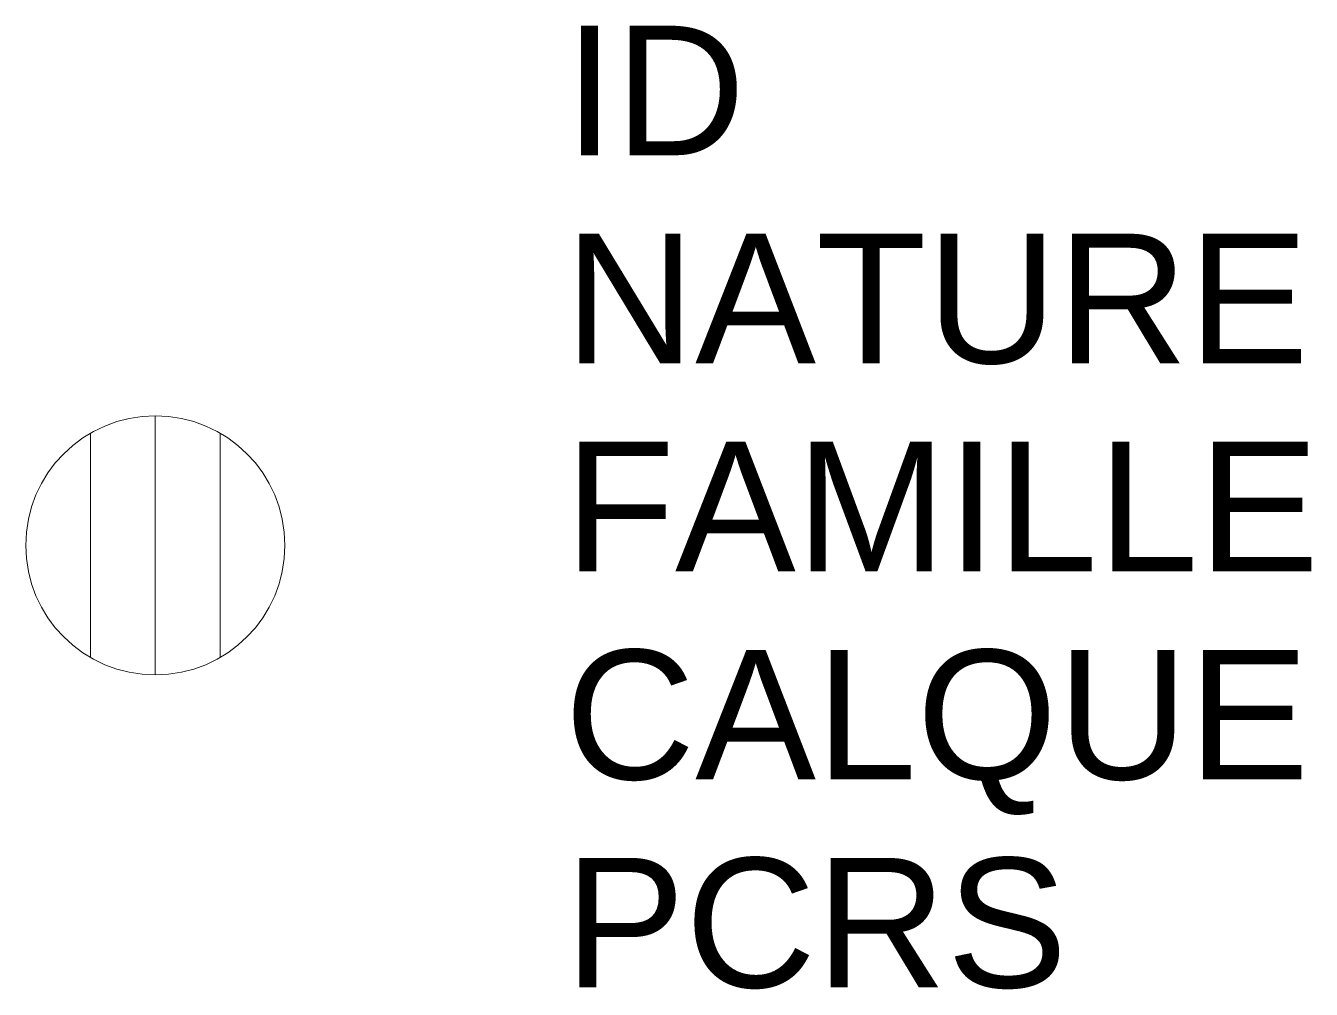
# Model space of a CAD drawing. Header units: metres. Extents: x -0.2 to 1.78, y -0.69 to 0.8.
import ezdxf

# ---------------------------------------------------------------- set-up
doc = ezdxf.new("R2010")
doc.units = ezdxf.units.M
doc.linetypes.add('Socle_Continu', pattern=[2.5, 2.5, 0])
doc.layers.add('EAUPL_SCS', color=5, linetype='Socle_Continu', lineweight=13, true_color=0x0000ff)
doc.styles.get("Standard").update_dxf_attribs({"font": 'arial.ttf'})

msp = doc.modelspace()

# ---------------------------------------------------------------- linework, layer by layer
at = {"layer": 'EAUPL_SCS', "linetype": 'Socle_Continu'}
for p, q in [((0, 0.2004), (0, -0.1996)), ((-0.1, -0.1728), (-0.1, 0.1736)), ((0.1, -0.1728), (0.1, 0.1736))]:
    msp.add_line(p, q, dxfattribs=at)
msp.add_circle((0, 0.0004), 0.2, dxfattribs=at)

# ---------------------------------------------------------------- texts
at = {"layer": 'EAUPL_SCS', "linetype": 'Socle_Continu', "flags": 9}
for tag, p, s in [('ID', (0.6313, 0.6028), 'BP_0083'), ('NATURE', (0.6313, 0.2816), "Grille circulaire d'eau pluviale"), ('FAMILLE', (0.6313, -0.0397), 'Eau pluviale'), ('CALQUE', (0.6313, -0.361), 'EAUPL_SCS'), ('PCRS', (0.6313, -0.6823), 'AffleurantSymbole')]:
    msp.add_attdef(tag, p, s, height=0.2, dxfattribs=at)

doc.saveas('drawing.dxf')
